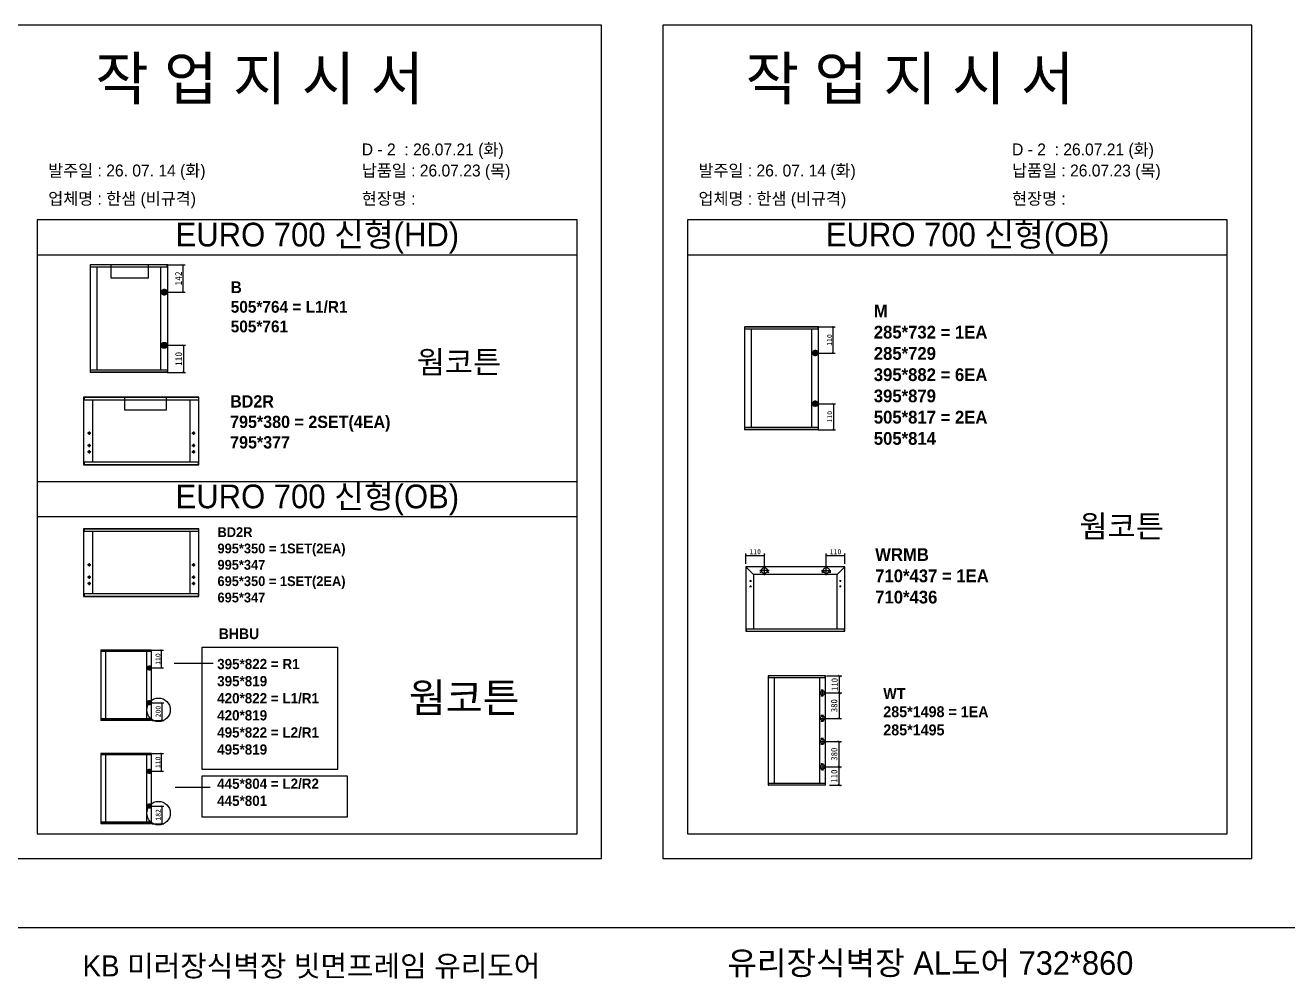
# Model space of a CAD drawing. Header units: millimetres. Extents: x -44117 to 256353, y -2095463 to 65325.
# Drawn here: x 114128 to 120564, y -1122289 to -1117429 of the extents above; entities that cross this region are included whole.
import ezdxf

# ---------------------------------------------------------------- set-up
doc = ezdxf.new("R2010")
doc.units = ezdxf.units.MM
doc.header["$LTSCALE"] = 10
doc.layers.add('Layer1', color=7, linetype='Continuous', lineweight=70)
doc.styles.add('MtX_Gulim', font='')
doc.styles.get('MtX_Gulim').set_extended_font_data('Gulim', bold=True)
doc.dimstyles.new('ISO-25', dxfattribs={"dimtxt": 2.5, "dimasz": 2.5, "dimexe": 1, "dimexo": 1, "dimtad": 1, "dimtxsty": 'Standard', "dimblk": 'ARCHTICK', "dimcen": 2.5, "dimadec": 0, "dimazin": 0, "dimtfac": 1, "dimtmove": 0, "dimatfit": 3, "dimfxl": 0, "dimarcsym": 0})

# ---------------------------------------------------------------- blocks, each defined once
blk = doc.blocks.new('_ArchTick')
at = {"color": 0, "linetype": 'ByBlock', "const_width": 0.15}
blk.add_lwpolyline([(-0.5, -0.5), (0.5, 0.5)], dxfattribs=at)
blk = doc.blocks.new('*D7847')
at = {"color": 0, "lineweight": -2}
for p, q in [((114851.7501070305, -1118649.724463301), (114942.4200013759, -1118649.724463301)), ((114932.4200013759, -1118789.250489069), (114932.4200013759, -1118649.724463301)), ((114851.7501070305, -1118789.250489069), (114942.4200013759, -1118789.250489069))]:
    blk.add_line(p, q, dxfattribs=at)
at = {"layer": 'Defpoints', "color": 0}
for p in [(114836.7501070305, -1118649.724463301), (114932.4200013759, -1118649.724463301), (114836.7501070305, -1118789.250489069)]:
    blk.add_point(p, dxfattribs=at)
at = {"color": 0, "lineweight": -2, "xscale": 10, "yscale": 10, "zscale": 10}
for p, rotation in [((114932.4200013759, -1118649.724463301), 90), ((114932.4200013759, -1118789.250489069), 270)]:
    blk.add_blockref('_ArchTick', p, dxfattribs=dict(at, rotation=rotation))
at = {"color": 0, "insert": (114908.6700013759, -1118719.487476185), "char_height": 25, "attachment_point": 5, "rotation": 90}
blk.add_mtext('{\\H1.4x;142}', dxfattribs=at)
blk = doc.blocks.new('*D7848')
at = {"color": 0, "lineweight": -2}
for p, q in [((114851.7501070306, -1119060.530932505), (114943.9501649656, -1119060.530932505)), ((114933.9501649656, -1119060.530932505), (114933.9501649656, -1119199.18382053)), ((114851.7501070306, -1119199.18382053), (114943.9501649656, -1119199.18382053))]:
    blk.add_line(p, q, dxfattribs=at)
at = {"layer": 'Defpoints', "color": 0}
for p in [(114836.7501070306, -1119060.530932505), (114836.7501070306, -1119199.18382053), (114933.9501649656, -1119199.18382053)]:
    blk.add_point(p, dxfattribs=at)
at = {"color": 0, "lineweight": -2, "xscale": 10, "yscale": 10, "zscale": 10}
for p, rotation in [((114933.9501649656, -1119060.530932505), 90), ((114933.9501649656, -1119199.18382053), 270)]:
    blk.add_blockref('_ArchTick', p, dxfattribs=dict(at, rotation=rotation))
at = {"color": 0, "insert": (114910.2001649656, -1119129.857376517), "char_height": 25, "attachment_point": 5, "rotation": 90}
blk.add_mtext('{\\H1.4x;110}', dxfattribs=at)
blk = doc.blocks.new('*D7849')
at = {"color": 0, "lineweight": -2}
for p, q in [((114775.4162115814, -1120614.111447085), (114832.8366798882, -1120614.111447085)), ((114822.8366798882, -1120705.146144354), (114822.8366798882, -1120614.111447085)), ((114775.4162115814, -1120705.146144354), (114832.8366798882, -1120705.146144354))]:
    blk.add_line(p, q, dxfattribs=at)
at = {"layer": 'Defpoints', "color": 0}
for p in [(114760.4162115814, -1120614.111447085), (114822.8366798882, -1120614.111447085), (114760.4162115814, -1120705.146144354)]:
    blk.add_point(p, dxfattribs=at)
at = {"color": 0, "lineweight": -2, "xscale": 10, "yscale": 10, "zscale": 10}
for p, rotation in [((114822.8366798882, -1120614.111447085), 90), ((114822.8366798882, -1120705.146144354), 270)]:
    blk.add_blockref('_ArchTick', p, dxfattribs=dict(at, rotation=rotation))
at = {"color": 0, "insert": (114804.0866798882, -1120659.628795719), "char_height": 25, "attachment_point": 5, "rotation": 90}
blk.add_mtext('110', dxfattribs=at)
blk = doc.blocks.new('*D7850')
at = {"color": 0, "lineweight": -2}
for p, q in [((114775.4162115815, -1120882.144900729), (114833.8350454504, -1120882.144900729)), ((114823.8350454504, -1120882.144900729), (114823.8350454504, -1120972.609913384)), ((114775.4162115815, -1120972.609913384), (114833.8350454504, -1120972.609913384))]:
    blk.add_line(p, q, dxfattribs=at)
at = {"layer": 'Defpoints', "color": 0}
for p in [(114760.4162115815, -1120882.144900729), (114760.4162115815, -1120972.609913384), (114823.8350454504, -1120972.609913384)]:
    blk.add_point(p, dxfattribs=at)
at = {"color": 0, "lineweight": -2, "xscale": 10, "yscale": 10, "zscale": 10}
for p, rotation in [((114823.8350454504, -1120882.144900729), 90), ((114823.8350454504, -1120972.609913384), 270)]:
    blk.add_blockref('_ArchTick', p, dxfattribs=dict(at, rotation=rotation))
at = {"color": 0, "insert": (114805.0850454504, -1120927.377407057), "char_height": 25, "attachment_point": 5, "rotation": 90}
blk.add_mtext('200', dxfattribs=at)
blk = doc.blocks.new('*D7851')
at = {"color": 0, "lineweight": -2}
for p, q in [((114775.4162115814, -1121140.812048487), (114832.8366798882, -1121140.812048487)), ((114822.8366798882, -1121231.846745756), (114822.8366798882, -1121140.812048487)), ((114775.4162115814, -1121231.846745756), (114832.8366798882, -1121231.846745756))]:
    blk.add_line(p, q, dxfattribs=at)
at = {"layer": 'Defpoints', "color": 0}
for p in [(114760.4162115814, -1121140.812048487), (114822.8366798882, -1121140.812048487), (114760.4162115814, -1121231.846745756)]:
    blk.add_point(p, dxfattribs=at)
at = {"color": 0, "lineweight": -2, "xscale": 10, "yscale": 10, "zscale": 10}
for p, rotation in [((114822.8366798882, -1121140.812048487), 90), ((114822.8366798882, -1121231.846745756), 270)]:
    blk.add_blockref('_ArchTick', p, dxfattribs=dict(at, rotation=rotation))
at = {"color": 0, "insert": (114804.0866798882, -1121186.329397121), "char_height": 25, "attachment_point": 5, "rotation": 90}
blk.add_mtext('110', dxfattribs=at)
blk = doc.blocks.new('*D7852')
at = {"color": 0, "lineweight": -2}
for p, q in [((114775.4162115815, -1121408.845502131), (114833.8350454504, -1121408.845502131)), ((114823.8350454504, -1121408.845502131), (114823.8350454504, -1121499.310514785)), ((114775.4162115815, -1121499.310514785), (114833.8350454504, -1121499.310514785))]:
    blk.add_line(p, q, dxfattribs=at)
at = {"layer": 'Defpoints', "color": 0}
for p in [(114760.4162115815, -1121408.845502131), (114760.4162115815, -1121499.310514785), (114823.8350454504, -1121499.310514785)]:
    blk.add_point(p, dxfattribs=at)
at = {"color": 0, "lineweight": -2, "xscale": 10, "yscale": 10, "zscale": 10}
for p, rotation in [((114823.8350454504, -1121408.845502131), 90), ((114823.8350454504, -1121499.310514785), 270)]:
    blk.add_blockref('_ArchTick', p, dxfattribs=dict(at, rotation=rotation))
at = {"color": 0, "insert": (114805.0850454504, -1121454.078008458), "char_height": 25, "attachment_point": 5, "rotation": 90}
blk.add_mtext('182', dxfattribs=at)
blk = doc.blocks.new('*D7855')
at = {"color": 0, "lineweight": -2}
for p, q in [((118170.1590146452, -1118966.716059884), (118256.346615271, -1118966.716059884)), ((118246.346615271, -1119099.705059211), (118246.346615271, -1118966.716059884)), ((118170.1590146452, -1119099.705059211), (118256.346615271, -1119099.705059211))]:
    blk.add_line(p, q, dxfattribs=at)
at = {"layer": 'Defpoints', "color": 0}
for p in [(118155.1590146452, -1118966.716059884), (118246.346615271, -1118966.716059884), (118155.1590146452, -1119099.705059211)]:
    blk.add_point(p, dxfattribs=at)
at = {"color": 0, "lineweight": -2, "xscale": 10, "yscale": 10, "zscale": 10}
for p, rotation in [((118246.346615271, -1118966.716059884), 90), ((118246.346615271, -1119099.705059211), 270)]:
    blk.add_blockref('_ArchTick', p, dxfattribs=dict(at, rotation=rotation))
at = {"color": 0, "insert": (118227.596615271, -1119033.210559547), "char_height": 25, "attachment_point": 5, "rotation": 90}
blk.add_mtext('110', dxfattribs=at)
blk = doc.blocks.new('*D7856')
at = {"color": 0, "lineweight": -2}
for p, q in [((118170.1590146452, -1119358.275562532), (118257.8050881507, -1119358.275562532)), ((118247.8050881507, -1119358.275562532), (118247.8050881507, -1119490.432332071)), ((118170.1590146452, -1119490.432332071), (118257.8050881507, -1119490.432332071))]:
    blk.add_line(p, q, dxfattribs=at)
at = {"layer": 'Defpoints', "color": 0}
for p in [(118155.1590146452, -1119358.275562532), (118155.1590146452, -1119490.432332071), (118247.8050881507, -1119490.432332071)]:
    blk.add_point(p, dxfattribs=at)
at = {"color": 0, "lineweight": -2, "xscale": 10, "yscale": 10, "zscale": 10}
for p, rotation in [((118247.8050881507, -1119358.275562532), 90), ((118247.8050881507, -1119490.432332071), 270)]:
    blk.add_blockref('_ArchTick', p, dxfattribs=dict(at, rotation=rotation))
at = {"color": 0, "insert": (118229.0550881507, -1119424.353947301), "char_height": 25, "attachment_point": 5, "rotation": 90}
blk.add_mtext('110', dxfattribs=at)
blk = doc.blocks.new('*D7857')
at = {"color": 0, "lineweight": -2}
for p, q in [((117801.7384073265, -1120174.42669563), (117801.7384073265, -1120121.533553204)), ((117801.7384073265, -1120131.533553204), (117896.1100795965, -1120131.533553204)), ((117896.1100795965, -1120193.041288706), (117896.1100795965, -1120121.533553204))]:
    blk.add_line(p, q, dxfattribs=at)
at = {"layer": 'Defpoints', "color": 0}
for p in [(117896.1100795965, -1120131.533553204), (117801.7384073265, -1120189.42669563), (117896.1100795965, -1120208.041288706)]:
    blk.add_point(p, dxfattribs=at)
at = {"color": 0, "lineweight": -2, "xscale": 10, "yscale": 10, "zscale": 10, "rotation": 180}
blk.add_blockref('_ArchTick', (117801.7384073265, -1120131.533553204), dxfattribs=at)
at = {"color": 0, "lineweight": -2, "xscale": 10, "yscale": 10, "zscale": 10}
blk.add_blockref('_ArchTick', (117896.1100795965, -1120131.533553204), dxfattribs=at)
at = {"color": 0, "insert": (117848.9242434615, -1120112.783553204), "char_height": 25, "attachment_point": 5}
blk.add_mtext('110', dxfattribs=at)
blk = doc.blocks.new('*D7858')
at = {"color": 0, "lineweight": -2}
for p, q in [((118211.3887067435, -1120193.041288706), (118211.3887067435, -1120121.533553204)), ((118211.3887067435, -1120131.533553204), (118305.7603646645, -1120131.533553204)), ((118305.7603646645, -1120174.42669563), (118305.7603646645, -1120121.533553204))]:
    blk.add_line(p, q, dxfattribs=at)
at = {"layer": 'Defpoints', "color": 0}
for p in [(118305.7603646645, -1120131.533553204), (118211.3887067435, -1120208.041288706), (118305.7603646645, -1120189.42669563)]:
    blk.add_point(p, dxfattribs=at)
at = {"color": 0, "lineweight": -2, "xscale": 10, "yscale": 10, "zscale": 10, "rotation": 180}
blk.add_blockref('_ArchTick', (118211.3887067435, -1120131.533553204), dxfattribs=at)
at = {"color": 0, "lineweight": -2, "xscale": 10, "yscale": 10, "zscale": 10}
blk.add_blockref('_ArchTick', (118305.7603646645, -1120131.533553204), dxfattribs=at)
at = {"color": 0, "insert": (118258.574535704, -1120112.783553204), "char_height": 25, "attachment_point": 5}
blk.add_mtext('110', dxfattribs=at)
blk = doc.blocks.new('*D7859')
at = {"color": 0, "lineweight": -2}
for p, q in [((118212.8364091054, -1120745.733399948), (118291.2230457894, -1120745.733399948)), ((118278.2230457894, -1120832.562802777), (118278.2230457894, -1120745.733399948)), ((118212.8364091054, -1120832.562802777), (118291.2230457894, -1120832.562802777))]:
    blk.add_line(p, q, dxfattribs=at)
at = {"layer": 'Defpoints', "color": 0}
for p in [(118193.3364091054, -1120745.733399948), (118278.2230457894, -1120745.733399948), (118193.3364091054, -1120832.562802777)]:
    blk.add_point(p, dxfattribs=at)
at = {"color": 0, "lineweight": -2, "xscale": 13, "yscale": 13, "zscale": 13}
for p, rotation in [((118278.2230457894, -1120745.733399948), 90), ((118278.2230457894, -1120832.562802777), 270)]:
    blk.add_blockref('_ArchTick', p, dxfattribs=dict(at, rotation=rotation))
at = {"color": 0, "insert": (118253.8480457894, -1120789.148101362), "char_height": 32.5, "attachment_point": 5, "rotation": 90}
blk.add_mtext('110', dxfattribs=at)
blk = doc.blocks.new('*D7860')
at = {"color": 0, "lineweight": -2}
for p, q in [((118212.8364091053, -1121209.379624328), (118289.4587955396, -1121209.379624328)), ((118276.4587955396, -1121303.064268274), (118276.4587955396, -1121209.379624328)), ((118227.1693307108, -1121303.064268274), (118289.4587955396, -1121303.064268274))]:
    blk.add_line(p, q, dxfattribs=at)
at = {"layer": 'Defpoints', "color": 0}
for p in [(118193.3364091053, -1121209.379624328), (118276.4587955396, -1121209.379624328), (118207.6693307108, -1121303.064268274)]:
    blk.add_point(p, dxfattribs=at)
at = {"color": 0, "lineweight": -2, "xscale": 13, "yscale": 13, "zscale": 13}
for p, rotation in [((118276.4587955396, -1121209.379624328), 90), ((118276.4587955396, -1121303.064268274), 270)]:
    blk.add_blockref('_ArchTick', p, dxfattribs=dict(at, rotation=rotation))
at = {"color": 0, "insert": (118252.0837955396, -1121256.221946301), "char_height": 32.5, "attachment_point": 5, "rotation": 90}
blk.add_mtext('110', dxfattribs=at)
blk = doc.blocks.new('*D7861')
at = {"color": 0, "lineweight": -2}
for p, q in [((118212.8364091053, -1121079.84683805), (118289.4587955397, -1121079.84683805)), ((118276.4587955397, -1121209.379624328), (118276.4587955397, -1121079.84683805)), ((118212.8364091053, -1121209.379624328), (118289.4587955397, -1121209.379624328))]:
    blk.add_line(p, q, dxfattribs=at)
at = {"layer": 'Defpoints', "color": 0}
for p in [(118193.3364091053, -1121079.84683805), (118276.4587955397, -1121079.84683805), (118193.3364091053, -1121209.379624328)]:
    blk.add_point(p, dxfattribs=at)
at = {"color": 0, "lineweight": -2, "xscale": 13, "yscale": 13, "zscale": 13}
for p, rotation in [((118276.4587955397, -1121079.84683805), 90), ((118276.4587955397, -1121209.379624328), 270)]:
    blk.add_blockref('_ArchTick', p, dxfattribs=dict(at, rotation=rotation))
at = {"color": 0, "insert": (118252.0837955397, -1121144.613231189), "char_height": 32.5, "attachment_point": 5, "rotation": 90}
blk.add_mtext('380', dxfattribs=at)
blk = doc.blocks.new('*D7862')
at = {"color": 0, "lineweight": -2}
for p, q in [((118212.8364091053, -1120832.562802777), (118289.4587955397, -1120832.562802777)), ((118276.4587955397, -1120832.562802777), (118276.4587955397, -1120962.095610795)), ((118212.8364091053, -1120962.095610795), (118289.4587955397, -1120962.095610795))]:
    blk.add_line(p, q, dxfattribs=at)
at = {"layer": 'Defpoints', "color": 0}
for p in [(118193.3364091053, -1120832.562802777), (118193.3364091053, -1120962.095610795), (118276.4587955397, -1120962.095610795)]:
    blk.add_point(p, dxfattribs=at)
at = {"color": 0, "lineweight": -2, "xscale": 13, "yscale": 13, "zscale": 13}
for p, rotation in [((118276.4587955397, -1120832.562802777), 90), ((118276.4587955397, -1120962.095610795), 270)]:
    blk.add_blockref('_ArchTick', p, dxfattribs=dict(at, rotation=rotation))
at = {"color": 0, "insert": (118252.0837955397, -1120897.329206786), "char_height": 32.5, "attachment_point": 5, "rotation": 90}
blk.add_mtext('380', dxfattribs=at)

msp = doc.modelspace()

# ---------------------------------------------------------------- linework, layer by layer
for p, q in [((116940.9196488491, -1118421.311621911), (114188.038628774, -1118421.311621911)), ((120255.9799436325, -1118421.311621911), (117503.0989235574, -1118421.311621911)), ((116940.9196488491, -1118600.070129708), (114188.038628774, -1118600.070129708)), ((120255.9799436325, -1118600.070129708), (117503.0989235574, -1118600.070129708)), ((114458.230941314, -1118650.119189842), (114458.230941314, -1119198.789080906)), ((114853.8222481387, -1118650.829697614), (114458.230941314, -1118650.829697614)), ((114853.8222481387, -1118661.566259511), (114458.230941314, -1118661.566259511)), ((114853.4275215984, -1118649.724463301), (114458.6256678543, -1118649.724463301)), ((114493.3616034036, -1118660.77680643), (114493.3616034036, -1119187.34202432)), ((114818.2968595086, -1119187.34202432), (114818.2968595086, -1118661.566259511)), ((114851.8486154369, -1118661.566259511), (114851.8486154369, -1118649.724463301)), ((114853.8222481387, -1119198.789080906), (114853.8222481387, -1118650.119189842)), ((117794.3741015988, -1118967.09229283), (117794.3741015988, -1119490.056086655)), ((118171.4312975389, -1118967.769512131), (117794.3741015988, -1118967.769512131)), ((118171.4312975389, -1118978.00304824), (117794.3741015988, -1118978.00304824)), ((118171.0550645937, -1118966.716059884), (117794.750334544, -1118966.716059884)), ((117827.8588337214, -1118977.25058235), (117827.8588337214, -1119479.145343715)), ((118137.570332471, -1119479.145343715), (118137.570332471, -1118978.00304824)), ((118169.5501328128, -1118978.00304824), (118169.5501328128, -1118966.716059884)), ((118171.4312975389, -1119490.056086655), (118171.4312975389, -1118967.09229283)), ((114853.8222481387, -1119187.34202432), (114458.230941314, -1119187.34202432)), ((114853.8222481387, -1119198.078586217), (114458.230941314, -1119198.078586217)), ((114853.4275215984, -1119199.18382053), (114458.6256678543, -1119199.18382053)), ((114460.2045740156, -1119199.18382053), (114460.2045740156, -1119187.34202432)), ((114851.8486154369, -1119187.34202432), (114851.8486154369, -1119199.18382053)), ((114425.3432235216, -1119324.872744322), (114425.3432235216, -1119669.838114331)), ((115013.4646996112, -1119325.762339831), (114425.3432235216, -1119325.762339831)), ((115013.4646996112, -1119339.205116428), (114425.3432235216, -1119339.205116428)), ((115012.9704798835, -1119324.378524594), (114425.8374432495, -1119324.378524594)), ((114427.8143221606, -1119324.378524594), (114427.8143221606, -1119339.205116428)), ((114469.8229990242, -1119339.205116428), (114469.8229990242, -1119655.505742224)), ((114968.9849241087, -1119655.505742224), (114968.9849241087, -1119339.205116428)), ((115010.9936009722, -1119324.378524594), (115010.9936009722, -1119339.205116428)), ((115013.4646996112, -1119669.838114331), (115013.4646996112, -1119324.872744322)), ((114461.6683735154, -1119508.228261085), (114445.3591224978, -1119508.228261085)), ((114453.5137480066, -1119500.073633098), (114453.5137480066, -1119516.382884116)), ((114977.1395496175, -1119508.228261085), (114993.4488006351, -1119508.228261085)), ((114985.2941751262, -1119500.073633098), (114985.2941751262, -1119516.382884116)), ((118171.4312975389, -1119479.145343715), (117794.3741015988, -1119479.145343715)), ((118171.4312975389, -1119489.378879824), (117794.3741015988, -1119489.378879824)), ((118171.0550645937, -1119490.432332071), (117794.750334544, -1119490.432332071)), ((117796.2552663248, -1119490.432332071), (117796.2552663248, -1119479.145343715)), ((118169.5501328128, -1119479.145343715), (118169.5501328128, -1119490.432332071)), ((114461.6683735154, -1119571.488386244), (114445.3591224978, -1119571.488386244)), ((114453.5137480066, -1119563.333758258), (114453.5137480066, -1119579.643009275)), ((114453.5137480066, -1119594.96382309), (114453.5137480066, -1119611.273074107)), ((114977.1395496175, -1119571.488386244), (114993.4488006351, -1119571.488386244)), ((114985.2941751262, -1119563.333758258), (114985.2941751262, -1119579.643009275)), ((114985.2941751262, -1119594.96382309), (114985.2941751262, -1119611.273074107)), ((115013.4646996112, -1119655.505742224), (114425.3432235216, -1119655.505742224)), ((114427.8143221606, -1119655.505742224), (114427.8143221606, -1119670.332334058)), ((114461.6683735154, -1119603.118451076), (114445.3591224978, -1119603.118451076)), ((114977.1395496175, -1119603.118451076), (114993.4488006351, -1119603.118451076)), ((115010.9936009722, -1119670.332334058), (115010.9936009722, -1119655.505742224)), ((115013.4646996112, -1119668.94851882), (114425.3432235216, -1119668.94851882)), ((114425.8374432495, -1119670.332334058), (115012.9704798835, -1119670.332334058)), ((116940.9196488491, -1119755.92850615), (114188.038628774, -1119755.92850615)), ((116940.9196488491, -1119934.687013947), (114188.038628774, -1119934.687013947)), ((114425.3432235216, -1119996.029172284), (114425.3432235216, -1120340.994542293)), ((115013.4646996112, -1119996.918767794), (114425.3432235216, -1119996.918767794)), ((115013.4646996112, -1120010.36154439), (114425.3432235216, -1120010.36154439)), ((115012.9704798835, -1119995.534952556), (114425.8374432495, -1119995.534952556)), ((114427.8143221606, -1119995.534952556), (114427.8143221606, -1120010.36154439)), ((114469.8229990242, -1120010.36154439), (114469.8229990242, -1120326.662170186)), ((114968.9849241087, -1120326.662170186), (114968.9849241087, -1120010.36154439)), ((115010.9936009722, -1119995.534952556), (115010.9936009722, -1120010.36154439)), ((115013.4646996112, -1120340.994542293), (115013.4646996112, -1119996.029172284)), ((114461.6683735154, -1120179.384689047), (114445.3591224978, -1120179.384689047)), ((114453.5137480066, -1120171.230061061), (114453.5137480066, -1120187.539312079)), ((114977.1395496175, -1120179.384689047), (114993.4488006351, -1120179.384689047)), ((114985.2941751262, -1120171.230061061), (114985.2941751262, -1120187.539312079)), ((114461.6683735154, -1120242.644814206), (114445.3591224978, -1120242.644814206)), ((114453.5137480066, -1120234.49018622), (114453.5137480066, -1120250.799437237)), ((114977.1395496175, -1120242.644814206), (114993.4488006351, -1120242.644814206)), ((114985.2941751262, -1120234.49018622), (114985.2941751262, -1120250.799437237)), ((117801.3055098131, -1120189.42669563), (117801.3055098131, -1120517.563010787)), ((117839.8333885056, -1120227.954574323), (117801.4323025592, -1120189.120590863)), ((118305.7603646645, -1120188.993798117), (117801.7384073265, -1120188.993798117)), ((117839.8333885056, -1120227.954574323), (117839.8333885056, -1120505.874777925)), ((118267.6653834853, -1120227.954574323), (117839.8333885056, -1120227.954574323)), ((117919.7226030465, -1120208.041288706), (117872.4975561466, -1120208.041288706)), ((117880.0928663992, -1120216.699238974), (117873.1665061848, -1120216.699238974)), ((117876.629686292, -1120213.236058868), (117876.629686292, -1120220.162419081)), ((117896.110072422, -1120231.653812156), (117896.110072422, -1120184.428765256)), ((117919.0536426051, -1120216.699238974), (117912.1272823907, -1120216.699238974)), ((117915.590462498, -1120213.236058868), (117915.590462498, -1120220.162419081)), ((118187.7761832935, -1120208.041288706), (118235.0012301934, -1120208.041288706)), ((118195.3715078952, -1120216.699238974), (118188.4451476808, -1120216.699238974)), ((118191.908327788, -1120213.236058868), (118191.908327788, -1120220.162419081)), ((118211.388713918, -1120231.653812156), (118211.388713918, -1120184.428765256)), ((118234.3322841012, -1120216.699238974), (118227.4059238867, -1120216.699238974)), ((118230.8691039939, -1120213.236058868), (118230.8691039939, -1120220.162419081)), ((118267.6653834853, -1120227.954574323), (118306.0664694317, -1120189.120590863)), ((118267.6653834853, -1120505.008982898), (118267.6653834853, -1120227.954574323)), ((118306.1932621778, -1120517.563010787), (118306.1932621778, -1120189.42669563)), ((114461.6683735154, -1120274.274879039), (114445.3591224978, -1120274.274879039)), ((114453.5137480066, -1120266.120251052), (114453.5137480066, -1120282.429502069)), ((114977.1395496175, -1120274.274879039), (114993.4488006351, -1120274.274879039)), ((114985.2941751262, -1120266.120251052), (114985.2941751262, -1120282.429502069)), ((117820.7859050906, -1120261.720581683), (117829.4438553585, -1120261.720581683)), ((117820.7859050906, -1120289.426021226), (117829.4438553585, -1120289.426021226)), ((117825.1148802245, -1120257.391605234), (117825.1148802245, -1120266.049555502)), ((117825.1148802245, -1120285.097044776), (117825.1148802245, -1120293.754995044)), ((118286.7128812494, -1120261.720581683), (118278.0549309814, -1120261.720581683)), ((118286.7128812494, -1120289.426021226), (118278.0549309814, -1120289.426021226)), ((118282.3839061154, -1120257.391605234), (118282.3839061154, -1120266.049555502)), ((118282.3839061154, -1120285.097044776), (118282.3839061154, -1120293.754995044)), ((115013.4646996112, -1120326.662170186), (114425.3432235216, -1120326.662170186)), ((115013.4646996112, -1120340.104946782), (114425.3432235216, -1120340.104946782)), ((114425.8374432495, -1120341.48876202), (115012.9704798835, -1120341.48876202)), ((114427.8143221606, -1120326.662170186), (114427.8143221606, -1120341.48876202)), ((115010.9936009722, -1120341.48876202), (115010.9936009722, -1120326.662170186)), ((117801.3055098131, -1120505.008982898), (118306.1932621778, -1120505.008982898)), ((117801.3055098131, -1120516.783795263), (118305.7603646645, -1120516.783795263)), ((117801.7384073265, -1120517.9959083), (118305.7603646645, -1120517.9959083)), ((117803.4699973801, -1120505.008982898), (117803.4699973801, -1120517.9959083)), ((118304.0287746108, -1120517.9959083), (118304.0287746108, -1120505.008982898)), ((114513.4488270268, -1120614.368989081), (114513.4488270268, -1120972.352362852)), ((114771.5550452789, -1120614.832564673), (114513.4488270268, -1120614.832564673)), ((114771.5550452789, -1120621.837706951), (114513.4488270268, -1120621.837706951)), ((114771.2975032834, -1120614.111447085), (114513.7063690223, -1120614.111447085)), ((114536.3700646279, -1120621.32262296), (114536.3700646279, -1120964.883653518)), ((114748.3762656823, -1120964.883653518), (114748.3762656823, -1120621.837706951)), ((114770.2673353013, -1120621.837706951), (114770.2673353013, -1120614.111447085)), ((114771.5550452789, -1120972.352362852), (114771.5550452789, -1120614.368989081)), ((117915.9066597756, -1120745.143123886), (117915.9066597756, -1121302.832375067)), ((118207.7653795196, -1120745.733399948), (117915.9066597756, -1120745.733399948)), ((118207.7653795196, -1120754.653127113), (117915.9066597756, -1120754.653127113)), ((118207.4374483739, -1120744.815192739), (117916.2345909214, -1120744.815192739)), ((117917.5463155045, -1120744.815192739), (117917.5463155045, -1120754.653127113)), ((117945.09253175, -1120753.997264822), (117945.09253175, -1121293.322382709)), ((118178.2515763995, -1121293.322382709), (118178.2515763995, -1120754.653127113)), ((118206.1257237908, -1120754.653127113), (118206.1257237908, -1120744.815192739)), ((118207.7653795196, -1121302.832375067), (118207.7653795196, -1120745.143123886)), ((118190.0570976475, -1120817.805899722), (118184.810199315, -1120817.805899722)), ((118187.4336484813, -1120815.182450555), (118187.4336484813, -1120820.429348889)), ((118193.3364091053, -1120850.449909962), (118193.3364091053, -1120814.675706461)), ((118175.4493073549, -1120832.562802777), (118211.2235108558, -1120832.562802777)), ((118190.0570976475, -1120847.319702842), (118184.810199315, -1120847.319702842)), ((118187.4336484813, -1120844.696253676), (118187.4336484813, -1120849.943152009)), ((118190.0570976475, -1120947.338702305), (118184.810199315, -1120947.338702305)), ((118187.4336484813, -1120944.715253139), (118187.4336484813, -1120949.962151471)), ((118193.3364091053, -1120944.208509044), (118193.3364091053, -1120979.982712545)), ((114771.5550452789, -1120964.883653518), (114513.4488270268, -1120964.883653518)), ((114771.5550452789, -1120971.888795796), (114513.4488270268, -1120971.888795796)), ((114771.2975032834, -1120972.609913384), (114513.7063690223, -1120972.609913384)), ((114514.7365370043, -1120972.609913384), (114514.7365370043, -1120964.883653518)), ((114770.2673353013, -1120964.883653518), (114770.2673353013, -1120972.609913384)), ((118175.4493073549, -1120962.09561623), (118211.2235108558, -1120962.09561623)), ((118190.0570976475, -1120976.852505425), (118184.810199315, -1120976.852505425)), ((118187.4336484813, -1120974.229056259), (118187.4336484813, -1120979.475954591)), ((118175.4493073549, -1121079.84683805), (118211.2235108558, -1121079.84683805)), ((118190.0570976475, -1121065.089924125), (118184.810199315, -1121065.089924125)), ((118187.4336484813, -1121062.466474959), (118187.4336484813, -1121067.713373291)), ((118193.3364091053, -1121061.959730865), (118193.3364091053, -1121097.733934365)), ((114513.4488270268, -1121141.069590483), (114513.4488270268, -1121499.052964253)), ((114771.5550452789, -1121141.533166075), (114513.4488270268, -1121141.533166075)), ((114771.2975032834, -1121140.812048487), (114513.7063690223, -1121140.812048487)), ((114770.2673353013, -1121148.538308353), (114770.2673353013, -1121140.812048487)), ((114771.5550452789, -1121499.052964253), (114771.5550452789, -1121141.069590483)), ((118190.0570976475, -1121094.603727245), (118184.810199315, -1121094.603727245)), ((118187.4336484813, -1121091.980278079), (118187.4336484813, -1121097.227176412)), ((114771.5550452789, -1121148.538308353), (114513.4488270268, -1121148.538308353)), ((114536.3700646279, -1121148.023224362), (114536.3700646279, -1121491.58425492)), ((114748.3762656823, -1121491.58425492), (114748.3762656823, -1121148.538308353)), ((118175.4493073549, -1121209.379629763), (118211.2235108558, -1121209.379629763)), ((118190.0570976475, -1121194.622710403), (118184.810199315, -1121194.622710403)), ((118187.4336484813, -1121191.999261237), (118187.4336484813, -1121197.246159569)), ((118193.3364091053, -1121191.492522578), (118193.3364091053, -1121227.266726078)), ((118190.0570976475, -1121224.136513524), (118184.810199315, -1121224.136513524)), ((118187.4336484813, -1121221.513064357), (118187.4336484813, -1121226.75996269)), ((118207.7653795196, -1121293.322382709), (117915.9066597756, -1121293.322382709)), ((118207.7653795196, -1121302.242109874), (117915.9066597756, -1121302.242109874)), ((118207.4374483739, -1121303.160317083), (117916.2345909214, -1121303.160317083)), ((117917.5463155045, -1121303.160317083), (117917.5463155045, -1121293.322382709)), ((118206.1257237908, -1121293.322382709), (118206.1257237908, -1121303.160317083)), ((114771.5550452789, -1121491.58425492), (114513.4488270268, -1121491.58425492)), ((114771.5550452789, -1121498.589397198), (114513.4488270268, -1121498.589397198)), ((114771.2975032834, -1121499.310514785), (114513.7063690223, -1121499.310514785)), ((114514.7365370043, -1121499.310514785), (114514.7365370043, -1121491.58425492)), ((114770.2673353013, -1121491.58425492), (114770.2673353013, -1121499.310514785))]:
    msp.add_line(p, q)
at = {"color": 1}
for p, q in [((114887.2790807425, -1120680.020652073), (115085.466631703, -1120680.020652073)), ((114891.4725568683, -1121313.434982897), (115070.5623740949, -1121313.434982897)), ((104196.7372060149, -1122028.713639552), (196465.8840699345, -1122028.713639552))]:
    msp.add_line(p, q, dxfattribs=at)
for points in [[(114062.907673316, -1121676.200655442), (117066.050604307, -1121676.200655442), (117066.050604307, -1117428.898510184), (114062.907673316, -1117428.898510184)], [(117377.9679680994, -1121676.200655442), (120381.1108990904, -1121676.200655442), (120381.1108990904, -1117428.898510184), (117377.9679680994, -1117428.898510184)]]:
    msp.add_lwpolyline(points, close=True)
for points in [[(114188.038628774, -1118421.311621911), (114188.038628774, -1121551.069699985), (116940.9196488491, -1121551.069699985), (116940.9196488491, -1118421.311621911)], [(117503.0989235574, -1118421.311621911), (117503.0989235574, -1121551.069699985), (120255.9799436325, -1121551.069699985), (120255.9799436325, -1118421.311621911)], [(114754.0562647646, -1118649.724463301), (114754.0562647646, -1118717.45761559), (114565.6699891343, -1118717.45761559), (114565.6699891343, -1118649.724463301)], [(114845.3432235216, -1119324.378524594), (114845.3432235216, -1119390.332334059), (114635.3432235216, -1119390.332334059), (114635.3432235216, -1119324.378524594)]]:
    msp.add_lwpolyline(points)
for points in [[(115030.1079605872, -1120598.874793092), (115719.962169876, -1120598.874793092), (115719.962169876, -1121222.724432974), (115030.1079605872, -1121222.724432974)], [(115768.9333020169, -1121465.45091402), (115030.1079605872, -1121465.45091402), (115030.1079605872, -1121254.662127848), (115768.9333020169, -1121254.662127848)]]:
    msp.add_lwpolyline(points, close=True, dxfattribs=at)
for centre, radius in [((114453.5137480066, -1119508.228261085), 4.942197278064082), ((114985.2941751262, -1119508.228261085), 4.942197278064082), ((114453.5137480066, -1119571.488386244), 4.942197278064082), ((114453.5137480066, -1119603.118451076), 4.942197278064082), ((114985.2941751262, -1119571.488386244), 4.942197278064082), ((114985.2941751262, -1119603.118451076), 4.942197278064082), ((114453.5137480066, -1120179.384689047), 4.942197278064082), ((114985.2941751262, -1120179.384689047), 4.942197278064082), ((114453.5137480066, -1120242.644814206), 4.942197278064082), ((114985.2941751262, -1120242.644814206), 4.942197278064082), ((117876.629686292, -1120216.699238974), 1.385272042876751), ((117896.110072422, -1120208.041288706), 15.15141296896446), ((117915.590462498, -1120216.699238974), 1.385272042876751), ((118191.908327788, -1120216.699238974), 1.385272042876751), ((118211.388713918, -1120208.041288706), 15.15141296896446), ((118230.8691039939, -1120216.699238974), 1.385272042876751), ((114453.5137480066, -1120274.274879039), 4.942197278064082), ((114985.2941751262, -1120274.274879039), 4.942197278064082), ((117825.1148802245, -1120261.720580368), 1.298692540196954), ((117825.1148802245, -1120289.42601991), 1.298692540196954), ((118282.3839061154, -1120261.720580368), 1.298692540196954), ((118282.3839061154, -1120289.42601991), 1.298692540196954), ((118193.3364091053, -1120832.562802777), 11.47759010229194), ((118187.4336484813, -1120817.805899722), 1.049379666495264), ((118187.4336484813, -1120847.319702842), 1.049379666495264), ((118193.3364091053, -1120962.09561623), 11.47759010229194), ((118187.4336484813, -1120947.338702305), 1.049379666495264), ((118187.4336484813, -1120976.852505425), 1.049379666495264), ((118193.3364091053, -1121079.84683805), 11.47759010229194), ((118187.4336484813, -1121065.089924125), 1.049379666495264), ((118187.4336484813, -1121094.603727245), 1.049379666495264), ((118193.3364091053, -1121209.379629763), 11.47759010229194), ((118187.4336484813, -1121194.622710403), 1.049379666495264), ((118187.4336484813, -1121224.136513524), 1.049379666495264)]:
    msp.add_circle(centre, radius)
for centre in [(114807.2790807425, -1120918.649451796), (114807.2790807425, -1121445.350053198)]:
    msp.add_circle(centre, 60, dxfattribs=at)
for centre, radius, start, end in [((114853.4275215984, -1118650.119189842), 0.3947265403337448, 0, 90), ((118171.0550645937, -1118967.09229283), 0.3762329451979292, 0, 90), ((114458.6256678543, -1119198.789093989), 0.394726540333745, 180, 270), ((114853.4275215984, -1119198.789093989), 0.3947265403337448, 270, 0), ((114425.8374432495, -1119324.872744322), 0.4942197278064082, 90, 180), ((115012.9704798835, -1119324.872744322), 0.494219727806408, 0, 90), ((117794.750334544, -1119490.056099125), 0.3762329451979295, 180, 270), ((118171.0550645937, -1119490.056099125), 0.3762329451979292, 270, 0), ((114425.8374432495, -1119669.838114331), 0.4942197278064082, 180, 270), ((115012.9704798835, -1119669.838114331), 0.494219727806408, 270, 0), ((114425.8374432495, -1119996.029172284), 0.4942197278064082, 90, 180), ((115012.9704798835, -1119996.029172284), 0.494219727806408, 0, 90), ((117801.7384073265, -1120189.42669563), 0.4328975133989847, 90, 180), ((118305.7603646645, -1120189.42669563), 0.4328975133989845, 0, 90), ((114425.8374432495, -1120340.994542293), 0.4942197278064082, 180, 270), ((115012.9704798835, -1120340.994542293), 0.494219727806408, 270, 0), ((117801.7384073265, -1120517.563010787), 0.4328975133989847, 180, 270), ((118305.7603646645, -1120517.563010787), 0.4328975133989845, 270, 0), ((114771.2975032834, -1120614.368989081), 0.2575419955182386, 0, 90), ((117916.2345909214, -1120745.143123886), 0.3279311457797698, 90, 180), ((118207.4374483739, -1120745.143123886), 0.3279311457797697, 0, 90), ((114513.7063690223, -1120972.352371388), 0.2575419955182388, 180, 270), ((114771.2975032834, -1120972.352371388), 0.2575419955182386, 270, 0), ((114771.2975032834, -1121141.069590483), 0.2575419955182386, 0, 90), ((117916.2345909214, -1121302.832385937), 0.3279311457797698, 180, 270), ((118207.4374483739, -1121302.832385937), 0.3279311457797697, 270, 0), ((114513.7063690223, -1121499.05297279), 0.2575419955182388, 180, 270), ((114771.2975032834, -1121499.05297279), 0.2575419955182386, 270, 0)]:
    msp.add_arc(centre, radius, start, end)
at = {"layer": 'Layer1'}
for p, q in [((114836.7501070306, -1118774.702394435), (114836.7501070306, -1118803.798583703)), ((114836.7501070306, -1119075.079027138), (114836.7501070306, -1119045.982837871)), ((118155.1590146452, -1119085.838567015), (118155.1590146452, -1119113.571551407)), ((118155.1590146452, -1119372.142054728), (118155.1590146452, -1119344.409070336)), ((114760.4162115815, -1120695.654141815), (114760.4162115815, -1120714.638146893)), ((114760.4162115815, -1120891.636903268), (114760.4162115815, -1120872.652898191)), ((114760.4162115815, -1121222.354743217), (114760.4162115815, -1121241.338748294)), ((114760.4162115815, -1121418.33750467), (114760.4162115815, -1121399.353499592))]:
    msp.add_line(p, q, dxfattribs=at)
for points in [[(114851.2982016642, -1118789.250489069), (114822.2020123969, -1118789.250489069)], [(114851.2982016642, -1119060.530932505), (114822.2020123969, -1119060.530932505)], [(118169.0255068411, -1119099.705059211), (118141.2925224494, -1119099.705059211)], [(118169.0255068411, -1119358.275562532), (118141.2925224494, -1119358.275562532)], [(114769.9082141202, -1120705.146144354), (114750.9242090427, -1120705.146144354)], [(114769.9082141202, -1120882.144900729), (114750.9242090427, -1120882.144900729)], [(114769.9082141202, -1121231.846745756), (114750.9242090427, -1121231.846745756)], [(114769.9082141202, -1121408.845502131), (114750.9242090427, -1121408.845502131)]]:
    msp.add_lwpolyline(points, close=True, dxfattribs=at)
for centre, radius in [((114836.7501070306, -1118789.250489069), 9.698729755773677), ((114836.7501070306, -1119060.530932505), 9.698729755773677), ((118155.1590146452, -1119099.705059211), 9.244328130579406), ((118155.1590146452, -1119358.275562532), 9.244328130579406), ((114760.4162115815, -1120705.146144354), 6.328001692468244), ((114760.4162115815, -1120882.144900729), 6.328001692468244), ((114760.4162115815, -1121231.846745756), 6.328001692468244), ((114760.4162115815, -1121408.845502131), 6.328001692468244)]:
    msp.add_circle(centre, radius, dxfattribs=at)

# ---------------------------------------------------------------- texts
at = {"linetype": 'Continuous', "style": 'MtX_Gulim'}
for s, height, p in [('웜코튼', 114.1903968347905, (116124.1551203592, -1119203.310175982)), ('웜코튼', 114.1903968347905, (119502.3993215961, -1120040.062184232)), ('BHBU', 54.41865212119794, (115114.40773885, -1120558.005464254)), ('웜코튼', 149.9068587495861, (116083.4939748623, -1120932.447171042))]:
    msp.add_text(s, height=height, dxfattribs=at).set_placement(p)
at = {"attachment_point": 1}
for s, width, gutter_width, heights, insert, char_height in [('{\\fGulim|b0|i0|c129|p50;작 업 지 시 서}', 5121.296951961584, 19.35591821078906, [-241.3226809470841], (114485.1140166399, -1117591.675495447), 216.7862839608375), ('{\\fGulim|b0|i0|c129|p50;작 업 지 시 서}', 5121.296951961584, 19.35591821078906, [-241.3226809470841], (117800.1743114233, -1117591.675495447), 216.7862839608375), ('{\\fGulim|b0|i0|c129|p50;\\C1;D - 2  : 26.07.21 (화)}', 5874.432147175323, 22.20238920767984, [62.32695565935605], (115843.3888511791, -1118031.511614409), 60.92335598587348), ('{\\fGulim|b0|i0|c129|p50;\\C1;D - 2  : 26.07.21 (화)}', 5874.432147175323, 22.20238920767984, [62.32695565935605], (119158.4491459625, -1118031.511614409), 60.92335598587348), ('\\pt11;{\\fGulim|b0|i0|c129|p50;발주일 : 26. 07. 14 (화)}', 5874.432147175323, 22.20238920767984, [61.2859131100375], (114244.8559347587, -1118138.91011616), 60.92335598587348), ('{\\fGulim|b0|i0|c129|p50;납품일 : 26.07.23 (목)}', 5874.432147175323, 22.20238920767984, [62.32695565935605], (115843.3888511791, -1118138.91011616), 60.92335598587348), ('\\pt11;{\\fGulim|b0|i0|c129|p50;발주일 : 26. 07. 14 (화)}', 5874.432147175323, 22.20238920767984, [61.2859131100375], (117559.9162295421, -1118138.91011616), 60.92335598587348), ('{\\fGulim|b0|i0|c129|p50;납품일 : 26.07.23 (목)}', 5874.432147175323, 22.20238920767984, [62.32695565935605], (119158.4491459625, -1118138.91011616), 60.92335598587348), ('{\\fGulim|b0|i0|c129|p50;업체명 : 한샘 (비규격)}', 5874.432147175323, 22.20238920767984, [64.14321788595585], (114244.8559347587, -1118282.170904566), 60.92335598587348), ('{\\fGulim|b0|i0|c129|p50;현장명 : }', 5874.432147175323, 22.20238920767984, [-67.9810550148628], (115843.3888511791, -1118282.170904566), 60.92335598587348), ('{\\fGulim|b0|i0|c129|p50;업체명 : 한샘 (비규격)}', 5874.432147175323, 22.20238920767984, [64.14321788595585], (117559.9162295421, -1118282.170904566), 60.92335598587348), ('{\\fGulim|b0|i0|c129|p50;현장명 : }', 5874.432147175323, 22.20238920767984, [-67.9810550148628], (119158.4491459625, -1118282.170904566), 60.92335598587348), ('{\\fGulim|b0|i0|c129|p50;EURO 700 신형(HD)}', 2854.900365245303, 10.79008276379565, [-152.0668921065422], (114894.2238213345, -1118435.606351924), 120.8489269545113), ('{\\fGulim|b0|i0|c129|p50;EURO 700 신형(OB)}', 2854.900365245303, 10.79008276379565, [-152.0668921065422], (118209.2841161178, -1118435.606351924), 120.8489269545113), ('{\\f굴림|b1|i0|c129|p50;B\\P505*764 = L1/R1\\P\\C1;505*761}', 14956.40348804845, 192.3526003015489, [-267.2222222222222], (115175.1980537189, -1118734.290746666), 60), ('{\\f굴림|b1|i0|c129|p50;M\\P285*732 = 1EA\\P\\C1;285*729\\P\\C256;395*882 = 6EA\\P\\C1;395*879\\P\\C256;505*817 = 2EA\\P\\C1;505*814}', 24729.76360464521, 318.0466706449355, [3896.04217938072], (118453.7643478774, -1118852.507158421), 65), ('{\\f굴림|b1|i0|c129|p50;BD2R\\P795*380 = 2SET(4EA)\\P\\C1;795*377}', 18932.62952754123, 243.4903901247735, [-280.1795883646628], (115172.2784400496, -1119314.844174592), 62.61181460351318), ('{\\fGulim|b0|i0|c129|p50;EURO 700 신형(OB)}', 2854.900365245303, 10.79008276379565, [-152.0668921065422], (114894.2238213345, -1119770.223236163), 120.8489269545113), ('{\\f굴림|b1|i0|c129|p50;BD2R\\P995*350 = 1SET(2EA)\\P\\C1;995*347\\P\\C256;695*350 = 1SET(2EA)\\P\\C1;695*347}', 18932.62952754123, 243.4903901247735, [-396.2962962962964], (115107.8666467572, -1119987.646296222), 50), ('{\\f굴림|b1|i0|c129|p50;WRMB\\P710*437 = 1EA\\P\\C1;710*436}', 29239.48673065499, 376.0457056817471, [-283.9021164021164], (118460.8478910111, -1120094.68651837), 65), ('{\\f굴림|b1|i0|c129|p50;395*822 = R1\\P\\C1;395*819  \\P\\C256;420*822 = L1/R1\\P\\C1;420*819\\P\\C256;495*822 = L2/R1\\P\\C1;495*819\\P\\C256;\\P445*804 = L2/R2\\P\\C1;445*801}', 15806.68699638128, 203.2879995739768, [980.2641403343175], (115106.1841373896, -1120659.019073792), 52.27405703330832), ('{\\f굴림|b1|i0|c129|p50;WT\\P285*1498 = 1EA\\P\\C1;285*1495}', 16827.0859124774, 216.4112337133081, [-243.0577869800487], (118502.2787814009, -1120807.714074486), 55.64860295485065), ('{\\fGulim|b0|i0|c129|p50;KB 미러장식벽장 빗면프레임 유리도어}', 2545.155958144591, 9.61940520568328, [-120.5051453729272], (114420.3068555347, -1122170.065469263), 107.7373383036527), ('{\\fGulim|b0|i0|c129|p50;유리장식벽장 AL도어 732*860}', 2836.703431437212, 10.72130753639127, [-133.989219725105], (117706.9660540122, -1122149.000563382), 120.0786444075822)]:
    msp.add_mtext_dynamic_manual_height_columns(s, width=width, gutter_width=gutter_width, heights=heights, dxfattribs=dict(at, insert=insert, char_height=char_height))

# ---------------------------------------------------------------- dimensions: what is measured, and where the dimension line sits
for base, p1, p2, text, override, picture, middle in [((114932.4200013759, -1118649.724463301), (114836.7501070305, -1118789.250489069), (114836.7501070305, -1118649.724463301), '{\\H1.4x;142}', {"dimscale": 10, "dimasz": 1, "dimexo": 1.5, "dimtxsty": 'Standard'}, '*D7847', (114908.6700013759, -1118719.487476185)), ((118246.346615271, -1118966.716059884), (118155.1590146452, -1119099.705059211), (118155.1590146452, -1118966.716059884), '110', {"dimscale": 10, "dimasz": 1, "dimexo": 1.5, "dimtxsty": 'Standard'}, '*D7855', (118227.596615271, -1119033.210559547)), ((114933.9501649656, -1119199.18382053), (114836.7501070306, -1119060.530932505), (114836.7501070306, -1119199.18382053), '{\\H1.4x;110}', {"dimscale": 10, "dimasz": 1, "dimexo": 1.5, "dimtxsty": 'Standard'}, '*D7848', (114910.2001649656, -1119129.857376517)), ((118247.8050881507, -1119490.432332071), (118155.1590146452, -1119358.275562532), (118155.1590146452, -1119490.432332071), '110', {"dimscale": 10, "dimasz": 1, "dimexo": 1.5, "dimtxsty": 'Standard'}, '*D7856', (118229.0550881507, -1119424.353947301)), ((114822.8366798882, -1120614.111447085), (114760.4162115814, -1120705.146144354), (114760.4162115814, -1120614.111447085), '110', {"dimscale": 10, "dimasz": 1, "dimexo": 1.5, "dimtxsty": 'Standard'}, '*D7849', (114804.0866798882, -1120659.628795719)), ((118276.4587955397, -1120962.095610795), (118193.3364091053, -1120832.562802777), (118193.3364091053, -1120962.095610795), '380', {"dimscale": 13, "dimasz": 1, "dimexo": 1.5, "dimtxsty": 'Standard'}, '*D7862', (118252.0837955397, -1120897.329206786)), ((114823.8350454504, -1120972.609913384), (114760.4162115815, -1120882.144900729), (114760.4162115815, -1120972.609913384), '200', {"dimscale": 10, "dimasz": 1, "dimexo": 1.5, "dimtxsty": 'Standard'}, '*D7850', (114805.0850454504, -1120927.377407057)), ((118276.4587955397, -1121079.84683805), (118193.3364091053, -1121209.379624328), (118193.3364091053, -1121079.84683805), '380', {"dimscale": 13, "dimasz": 1, "dimexo": 1.5, "dimtxsty": 'Standard'}, '*D7861', (118252.0837955397, -1121144.613231189)), ((114822.8366798882, -1121140.812048487), (114760.4162115814, -1121231.846745756), (114760.4162115814, -1121140.812048487), '110', {"dimscale": 10, "dimasz": 1, "dimexo": 1.5, "dimtxsty": 'Standard'}, '*D7851', (114804.0866798882, -1121186.329397121)), ((118276.4587955396, -1121209.379624328), (118207.6693307108, -1121303.064268274), (118193.3364091053, -1121209.379624328), '110', {"dimscale": 13, "dimasz": 1, "dimexo": 1.5}, '*D7860', (118252.0837955396, -1121256.221946301)), ((114823.8350454504, -1121499.310514785), (114760.4162115815, -1121408.845502131), (114760.4162115815, -1121499.310514785), '182', {"dimscale": 10, "dimasz": 1, "dimexo": 1.5, "dimtxsty": 'Standard'}, '*D7852', (114805.0850454504, -1121454.078008458))]:
    dim = msp.add_linear_dim(base=base, p1=p1, p2=p2, angle=90, text=text, dimstyle='ISO-25', override=override)
    dim.commit()
    dim.dimension.update_dxf_attribs({"geometry": picture, "text_midpoint": middle})
dim = msp.add_linear_dim(base=(117896.1100795965, -1120131.533553204), p1=(117801.7384073265, -1120189.42669563), p2=(117896.1100795965, -1120208.041288706), text='110', dimstyle='ISO-25', override={"dimscale": 10, "dimasz": 1, "dimexo": 1.5, "dimtxsty": 'Standard'})
dim.commit()
dim.dimension.update_dxf_attribs({"geometry": '*D7857', "text_midpoint": (117848.9242434615, -1120112.783553204)})
dim = msp.add_linear_dim(base=(118305.7603646645, -1120131.533553204), p1=(118211.3887067435, -1120208.041288706), p2=(118305.7603646645, -1120189.42669563), text='110', dimstyle='ISO-25', override={"dimscale": 10, "dimasz": 1, "dimexo": 1.5, "dimtxsty": 'Standard'})
dim.commit()
dim.dimension.update_dxf_attribs({"geometry": '*D7858', "text_midpoint": (118258.574535704, -1120112.783553204), "insert": (1.455191522836685e-11, 0)})
dim = msp.add_linear_dim(base=(118278.2230457894, -1120745.733399948), p1=(118193.3364091053, -1120832.562802777), p2=(118193.3364091053, -1120745.733399948), angle=90, text='110', dimstyle='ISO-25', override={"dimscale": 13, "dimasz": 1, "dimexo": 1.5})
dim.commit()
dim.dimension.update_dxf_attribs({"geometry": '*D7859', "text_midpoint": (118278.2230457894, -1120789.148101362), "dimtype": 160, "insert": (-1.455191522836685e-11, 0)})

doc.saveas('drawing.dxf')
